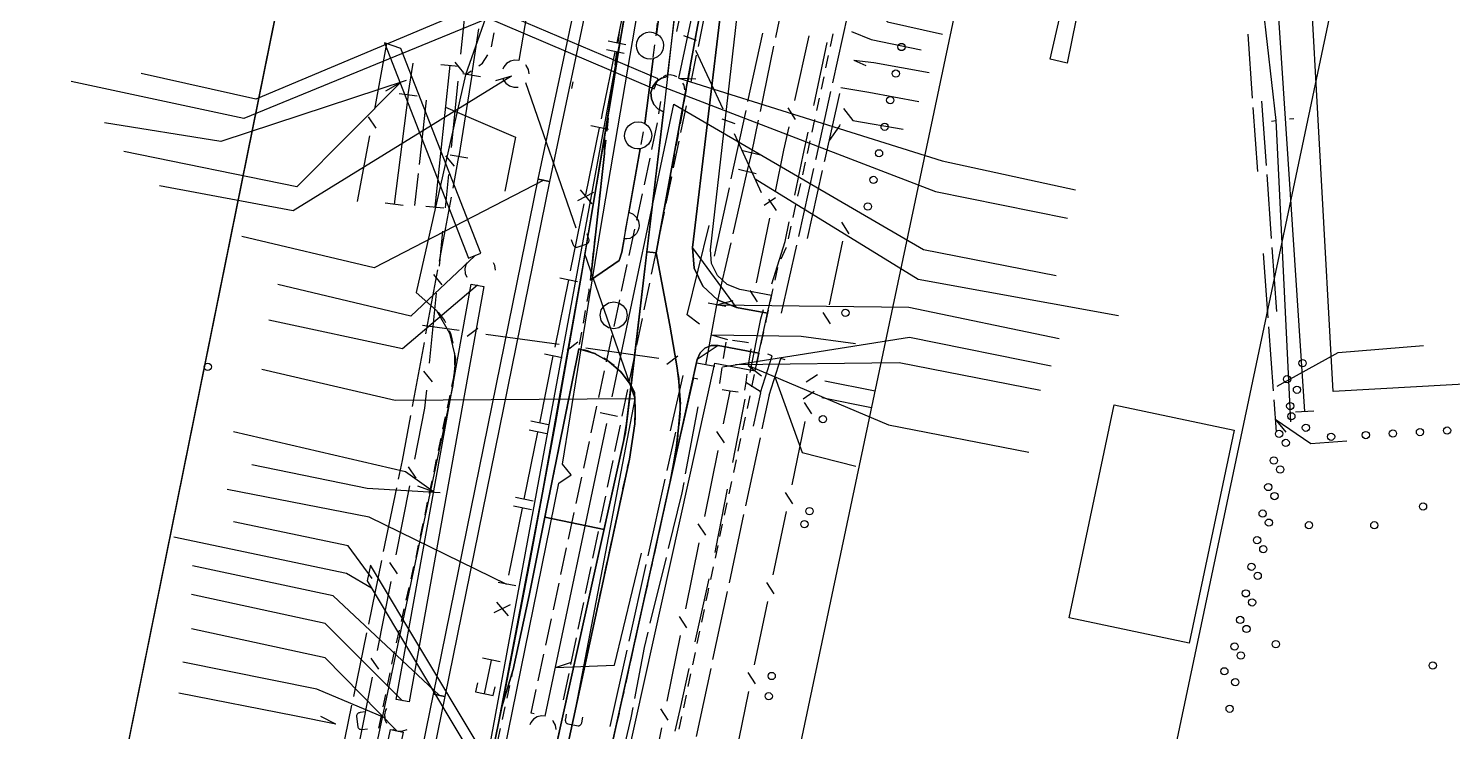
# Model space of a CAD drawing. Header units: metres. Extents: x 3206 to 3701, y 9896 to 11410.
# Drawn here: x 3317.7 to 3396.4, y 10627.7 to 10666.5 of the extents above; entities that cross this region are included whole.
import ezdxf

# ---------------------------------------------------------------- set-up
doc = ezdxf.new("R2010")
doc.units = ezdxf.units.M
for name, color, linetype in [('BOUNDARY', 7, 'Continuous'), ('BUILDING', 7, 'Continuous'), ('CURB', 7, 'Continuous'), ('ELECTR_CABLE', 7, 'Continuous'), ('ELECTR_CABLE_COMM', 7, 'Continuous'), ('GAS', 7, 'Continuous'), ('GRASS', 7, 'Continuous'), ('GROUND', 7, 'Continuous'), ('ROAD', 7, 'Continuous'), ('SEWER', 7, 'Continuous'), ('SIDEWALK_PATH', 7, 'Continuous'), ('WATER_PIPELINE', 7, 'Continuous')]:
    doc.layers.add(name, color=color, linetype=linetype)

# ---------------------------------------------------------------- blocks, each defined once
blk = doc.blocks.new('МОЖЖЕВЕЛЬНИК_СКАЛЬНЫЙ')
blk.add_circle((0, 0), 0.2)
blk = doc.blocks.new('КЛЕН_САХАРИСТЫЙ')
blk.add_circle((0, 0), 0.2)

msp = doc.modelspace()

# ---------------------------------------------------------------- linework, layer by layer
at = {"layer": 'BOUNDARY'}
msp.add_lwpolyline([(3253.023, 9915.673), (3233.596, 10020.109), (3233.041, 10027.227), (3225.675, 10139.955), (3262.083, 10325.257), (3335.841, 10689.444), (3351.098, 10763.684), (3367.768, 10831.231), (3377.814, 10869.112), (3520.394, 11207.447), (3551.174, 11273.829), (3554.005, 11279.367), (3611.719, 11390.174), (3639.436, 11373.131), (3680.635, 11298.581), (3281.247, 9920.202)], close=True, dxfattribs=at)
at = {"layer": 'BUILDING'}
for points in [[(3357.975, 10615.755), (3370.065, 10672.991), (3389.92, 10668.797), (3377.83, 10611.561)], [(3389.777, 10646.484), (3388.42, 10671.156), (3397.306, 10671.645), (3398.663, 10646.973)], [(3375.575, 10667.051), (3375.089, 10664.61), (3374.375, 10664.774), (3374.146, 10664.827), (3374.705, 10667.251), (3374.793, 10667.231), (3375.575, 10667.051)], [(3375.19, 10633.996), (3377.674, 10645.75), (3384.305, 10644.348), (3381.821, 10632.595)]]:
    msp.add_lwpolyline(points, close=True, dxfattribs=at)
at = {"layer": 'CURB'}
for points in [[(3356.953, 10702.9), (3350.449, 10666.258)], [(3354.387, 10654.427), (3356.034, 10668.298), (3357.436, 10681.19)], [(3341.094, 10615.652), (3350.449, 10666.258)], [(3343.266, 10665.516), (3343.424, 10666.289)], [(3350.269, 10665.747), (3350.361, 10666.475)], [(3352.364, 10666.115), (3352.453, 10666.818)], [(3354.672, 10666.72), (3354.599, 10666.334), (3354.544, 10666.024)], [(3362.138, 10666.223), (3361.989, 10665.532)], [(3352.212, 10664.916), (3352.301, 10665.619)], [(3354.456, 10665.531), (3354.332, 10664.834)], [(3342.568, 10664.47), (3342.779, 10664.616), (3343.061, 10665.068)], [(3350.113, 10664.523), (3350.206, 10665.251)], [(3361.884, 10665.043), (3361.735, 10664.351)], [(3341.831, 10663.963), (3342.156, 10664.187)], [(3349.958, 10663.299), (3349.978, 10663.463), (3350.05, 10664.027)], [(3352.06, 10663.716), (3352.149, 10664.42)], [(3353.007, 10663.877), (3352.776, 10661.926)], [(3354.244, 10664.342), (3354.12, 10663.644)], [(3361.63, 10663.863), (3361.482, 10663.171)], [(3351.908, 10662.517), (3351.997, 10663.22)], [(3354.032, 10663.152), (3353.908, 10662.455)], [(3349.802, 10662.075), (3349.895, 10662.803)], [(3361.377, 10662.682), (3361.228, 10661.991)], [(3340.746, 10599.372), (3350.566, 10643.733), (3350.732, 10644.715), (3352.776, 10661.926)], [(3349.661, 10660.849), (3349.743, 10661.578)], [(3351.752, 10661.319), (3351.767, 10661.403), (3351.845, 10662.021)], [(3353.82, 10661.962), (3353.696, 10661.265)], [(3361.123, 10661.502), (3360.974, 10660.811)], [(3351.539, 10660.129), (3351.664, 10660.827)], [(3353.606, 10660.773), (3353.477, 10660.077)], [(3349.523, 10659.623), (3349.605, 10660.352)], [(3360.869, 10660.322), (3360.72, 10659.63)], [(3349.385, 10658.397), (3349.467, 10659.126)], [(3351.325, 10658.94), (3351.45, 10659.637)], [(3353.386, 10659.585), (3353.257, 10658.889)], [(3360.611, 10659.142), (3360.455, 10658.453)], [(3351.112, 10657.75), (3351.237, 10658.447)], [(3353.166, 10658.397), (3353.037, 10657.701)], [(3349.248, 10657.171), (3349.33, 10657.9)], [(3360.345, 10657.965), (3360.189, 10657.275)], [(3349.11, 10655.945), (3349.192, 10656.674)], [(3350.898, 10656.56), (3351.024, 10657.258)], [(3352.946, 10657.209), (3352.817, 10656.512)], [(3360.079, 10656.787), (3359.923, 10656.098)], [(3350.685, 10655.37), (3350.81, 10656.068)], [(3352.726, 10656.021), (3352.597, 10655.324)], [(3348.972, 10654.719), (3349.054, 10655.448)], [(3359.813, 10655.61), (3359.657, 10654.92)], [(3350.472, 10654.181), (3350.597, 10654.878)], [(3352.505, 10654.833), (3352.376, 10654.136)], [(3356.817, 10651.124), (3354.387, 10654.427)], [(3359.547, 10654.432), (3359.541, 10654.407), (3359.254, 10653.789)], [(3348.834, 10653.493), (3348.916, 10654.222)], [(3349.747, 10653.322), (3350.166, 10653.609), (3350.332, 10653.722)], [(3352.457, 10653.645), (3352.589, 10652.949)], [(3348.737, 10652.632), (3348.778, 10652.996)], [(3359.074, 10653.325), (3358.923, 10652.634)], [(3348.561, 10651.451), (3348.661, 10652.016), (3348.678, 10652.149)], [(3352.683, 10652.458), (3352.815, 10651.762)], [(3358.817, 10652.146), (3358.788, 10652.012), (3358.667, 10651.455)], [(3352.908, 10651.271), (3353.041, 10650.575)], [(3358.525, 10650.805), (3356.817, 10651.124)], [(3340.74, 10650.284), (3340.666, 10650.417), (3340.585, 10650.543), (3340.515, 10650.65), (3340.35, 10650.872), (3340.35, 10650.872)], [(3348.35, 10650.261), (3348.474, 10650.958)], [(3358.56, 10650.966), (3358.455, 10650.483), (3358.41, 10650.275)], [(3341.161, 10649.158), (3341.105, 10649.394), (3341.022, 10649.66), (3340.954, 10649.833)], [(3348.138, 10649.071), (3348.262, 10649.768)], [(3353.133, 10650.084), (3353.25, 10649.385)], [(3358.304, 10649.787), (3358.179, 10649.212), (3358.154, 10649.095)], [(3348.098, 10648.844), (3348.028, 10648.496)], [(3349.029, 10648.551), (3348.978, 10648.575), (3348.807, 10648.644), (3348.633, 10648.705), (3348.457, 10648.759), (3348.361, 10648.784)], [(3353.333, 10648.892), (3353.427, 10648.335), (3353.45, 10648.193)], [(3355.799, 10649.025), (3354.64, 10648.258)], [(3358.049, 10648.607), (3355.799, 10649.025)], [(3341.237, 10647.958), (3341.245, 10648.052), (3341.253, 10648.317), (3341.243, 10648.585), (3341.235, 10648.664)], [(3347.929, 10648.006), (3347.788, 10647.312)], [(3350.05, 10647.911), (3349.927, 10648.012), (3349.779, 10648.123), (3349.627, 10648.227), (3349.474, 10648.323)], [(3358.049, 10648.607), (3357.901, 10647.915)], [(3341.088, 10646.764), (3341.192, 10647.258), (3341.203, 10647.459)], [(3350.849, 10647.01), (3350.807, 10647.074), (3350.699, 10647.224), (3350.585, 10647.369), (3350.465, 10647.509), (3350.411, 10647.566)], [(3353.533, 10647.7), (3353.618, 10647.194), (3353.632, 10647)], [(3357.796, 10647.426), (3357.648, 10646.735)], [(3347.689, 10646.822), (3347.549, 10646.127)], [(3351.213, 10645.888), (3351.216, 10646.073), (3351.198, 10646.271), (3351.169, 10646.433), (3351.1, 10646.578)], [(3353.667, 10646.501), (3353.717, 10645.794)], [(3340.84, 10645.583), (3340.985, 10646.275)], [(3347.45, 10645.637), (3347.31, 10644.942)], [(3357.544, 10646.246), (3357.396, 10645.554)], [(3340.591, 10644.402), (3340.737, 10645.094)], [(3351.194, 10644.68), (3351.198, 10644.704), (3351.207, 10645.388)], [(3353.703, 10645.296), (3353.628, 10644.592)], [(3357.291, 10645.065), (3357.143, 10644.374)], [(3347.211, 10644.452), (3347.07, 10643.758)], [(3351.006, 10643.486), (3351.116, 10644.186)], [(3353.575, 10644.095), (3353.55, 10643.859), (3353.479, 10643.393)], [(3340.343, 10643.222), (3340.489, 10643.913)], [(3346.971, 10643.267), (3346.831, 10642.573)], [(3357.038, 10643.885), (3356.89, 10643.193)], [(3340.095, 10642.041), (3340.24, 10642.732)], [(3350.793, 10642.297), (3350.89, 10642.747), (3350.928, 10642.992)], [(3353.403, 10642.899), (3353.344, 10642.511), (3353.281, 10642.202)], [(3356.785, 10642.704), (3356.637, 10642.013)], [(3346.732, 10642.083), (3346.592, 10641.388)], [(3350.538, 10641.115), (3350.687, 10641.808)], [(3353.18, 10641.712), (3353.037, 10641.018)], [(3339.846, 10640.86), (3339.992, 10641.552)], [(3346.493, 10640.898), (3346.352, 10640.203)], [(3356.533, 10641.524), (3356.385, 10640.832)], [(3339.598, 10639.679), (3339.744, 10640.371)], [(3350.284, 10639.934), (3350.433, 10640.626)], [(3352.93, 10640.53), (3352.776, 10639.838)], [(3356.28, 10640.343), (3356.132, 10639.652)], [(3346.253, 10639.713), (3346.113, 10639.019)], [(3350.03, 10638.752), (3350.179, 10639.445)], [(3352.668, 10639.35), (3352.515, 10638.658)], [(3339.35, 10638.499), (3339.495, 10639.19)], [(3346.014, 10638.528), (3345.873, 10637.834)], [(3356.027, 10639.163), (3355.879, 10638.471)], [(3339.1, 10637.318), (3339.12, 10637.406), (3339.247, 10638.009)], [(3349.775, 10637.57), (3349.924, 10638.263)], [(3352.407, 10638.17), (3352.254, 10637.479)], [(3355.774, 10637.982), (3355.626, 10637.291)], [(3345.774, 10637.344), (3345.634, 10636.649)], [(3349.521, 10636.389), (3349.67, 10637.082)], [(3352.146, 10636.99), (3351.993, 10636.299)], [(3338.831, 10636.142), (3338.988, 10636.831)], [(3355.522, 10636.802), (3355.374, 10636.11)], [(3338.561, 10634.966), (3338.719, 10635.655)], [(3345.535, 10636.159), (3345.395, 10635.464)], [(3349.266, 10635.207), (3349.416, 10635.9)], [(3351.885, 10635.811), (3351.732, 10635.119)], [(3355.269, 10635.621), (3355.221, 10635.399), (3355.122, 10634.929)], [(3345.292, 10634.975), (3345.143, 10634.282)], [(3349.012, 10634.026), (3349.161, 10634.718)], [(3351.624, 10634.631), (3351.471, 10633.939)], [(3338.292, 10633.79), (3338.45, 10634.479)], [(3355.019, 10634.44), (3354.874, 10633.748)], [(3338.023, 10632.614), (3338.18, 10633.302)], [(3345.037, 10633.794), (3344.887, 10633.101)], [(3348.758, 10632.844), (3348.907, 10633.537)], [(3351.363, 10633.451), (3351.209, 10632.759)], [(3354.771, 10633.259), (3354.625, 10632.567)], [(3344.781, 10632.612), (3344.631, 10631.92)], [(3348.503, 10631.662), (3348.652, 10632.355)], [(3351.101, 10632.271), (3350.948, 10631.58)], [(3337.771, 10631.434), (3337.913, 10632.126)], [(3354.522, 10632.078), (3354.376, 10631.386)], [(3337.528, 10630.252), (3337.67, 10630.944)], [(3344.526, 10631.431), (3344.401, 10630.852), (3344.376, 10630.738)], [(3348.249, 10630.481), (3348.398, 10631.174)], [(3350.84, 10631.091), (3350.687, 10630.4)], [(3354.273, 10630.896), (3354.127, 10630.204)], [(3344.27, 10630.25), (3344.12, 10629.557)], [(3347.995, 10629.299), (3348.144, 10629.992)], [(3350.579, 10629.912), (3350.507, 10629.586), (3350.426, 10629.22)], [(3337.285, 10629.07), (3337.427, 10629.762)], [(3354.024, 10629.715), (3353.879, 10629.023)], [(3337.042, 10627.888), (3337.185, 10628.58)], [(3344.015, 10629.068), (3343.865, 10628.376)], [(3347.74, 10628.117), (3347.889, 10628.81)], [(3350.318, 10628.732), (3350.165, 10628.04)], [(3353.776, 10628.534), (3353.63, 10627.842)], [(3343.759, 10627.887), (3343.609, 10627.194)]]:
    msp.add_lwpolyline(points, dxfattribs=at)
at = {"layer": 'ELECTR_CABLE'}
for points in [[(3343.74, 10625.402), (3346.994, 10641.43), (3347.671, 10641.888), (3347.19, 10642.477), (3349.309, 10655.541), (3351.341, 10667.413), (3351.41, 10670.082), (3352.052, 10673.209), (3353.843, 10680.275), (3354.236, 10682.984), (3356.445, 10686.818), (3359.179, 10699.785), (3360.12, 10706.11), (3361.935, 10715.36), (3364.582, 10728.13)], [(3358.979, 10666.038), (3359.57, 10668.886), (3359.89, 10669.585)], [(3385.661, 10669.851), (3386.619, 10661.446)], [(3388.209, 10645.375), (3386.612, 10669.648)], [(3364.344, 10667.793), (3365.153, 10666.89), (3368.195, 10666.217)], [(3362.136, 10663.535), (3362.97, 10667.29)], [(3342.177, 10663.956), (3342.58, 10666.514)], [(3358.246, 10666.271), (3357.428, 10662.49)], [(3363.162, 10666.354), (3364.259, 10665.919), (3367.012, 10665.342)], [(3385.062, 10666.21), (3385.314, 10662.671)], [(3358.13, 10661.947), (3358.877, 10665.548)], [(3361.083, 10662.273), (3361.099, 10662.346), (3361.813, 10665.756)], [(3338.67, 10662.88), (3338.945, 10664.609)], [(3340.481, 10664.546), (3341.475, 10664.44)], [(3344.74, 10664.76), (3344.552, 10664.778), (3344.314, 10664.723), (3344.107, 10664.595), (3343.951, 10664.406), (3343.901, 10664.273)], [(3345.35, 10664.03), (3345.31, 10664.271), (3345.195, 10664.486), (3345.163, 10664.516)], [(3363.292, 10664.769), (3364.392, 10664.644), (3367.458, 10664.089)], [(3363.292, 10664.769), (3363.965, 10664.491)], [(3340.978, 10664.493), (3340.141, 10656.669)], [(3342.177, 10663.956), (3341.475, 10659.465)], [(3341.683, 10664.033), (3342.671, 10663.879)], [(3343.901, 10663.786), (3343.926, 10663.7), (3344.068, 10663.501), (3344.266, 10663.359), (3344.499, 10663.287), (3344.741, 10663.294)], [(3338.174, 10662.944), (3339.166, 10662.816)], [(3361.194, 10659.292), (3361.223, 10659.422), (3362.028, 10663.047)], [(3361.681, 10659.178), (3361.711, 10659.314), (3362.514, 10662.931)], [(3362.577, 10663.265), (3364.116, 10663.014), (3366.882, 10662.505)], [(3338.67, 10662.88), (3337.891, 10656.831)], [(3339.292, 10659.023), (3339.683, 10662.577)], [(3340.731, 10662.18), (3344.596, 10660.521), (3344.011, 10657.544)], [(3385.349, 10662.172), (3385.601, 10658.634)], [(3385.827, 10662.507), (3386.079, 10658.969)], [(3357.322, 10662.001), (3356.503, 10658.22)], [(3357.655, 10659.657), (3358.029, 10661.458)], [(3362.715, 10662.108), (3363.241, 10661.453), (3366.012, 10660.968)], [(3386.371, 10661.417), (3386.62, 10661.446)], [(3386.617, 10661.47), (3387.417, 10644.814)], [(3387.365, 10661.531), (3387.613, 10661.559)], [(3360.031, 10657.325), (3360.488, 10659.53), (3360.765, 10660.807)], [(3362.522, 10661.226), (3362.505, 10661.148), (3361.94, 10660.343)], [(3340.981, 10659.543), (3341.969, 10659.388)], [(3341.147, 10657.704), (3341.475, 10659.465)], [(3358.141, 10659.54), (3357.169, 10659.774)], [(3357.404, 10658.617), (3357.655, 10659.657)], [(3339.042, 10656.748), (3339.238, 10658.526)], [(3356.622, 10655.184), (3357.404, 10658.617)], [(3357.89, 10658.5), (3356.918, 10658.734)], [(3360.25, 10655.049), (3361.085, 10658.804)], [(3360.737, 10654.938), (3361.572, 10658.69)], [(3386.114, 10658.47), (3386.366, 10654.932)], [(3356.398, 10657.731), (3355.579, 10653.949)], [(3337.395, 10656.895), (3338.387, 10656.767)], [(3339.644, 10656.723), (3340.638, 10656.616)], [(3340.4, 10653.689), (3341.056, 10657.212)], [(3358.763, 10652.434), (3359.501, 10654.762), (3359.727, 10655.856)], [(3354.769, 10650.206), (3354.076, 10650.718), (3355.3, 10655.65)], [(3355.729, 10651.264), (3356.511, 10654.697)], [(3359.306, 10650.807), (3360.142, 10654.561)], [(3386.401, 10654.434), (3386.653, 10650.896)], [(3385.924, 10654.097), (3386.176, 10650.559)], [(3339.652, 10649.674), (3340.308, 10653.197)], [(3355.12, 10647.963), (3355.729, 10651.264)], [(3356.221, 10651.173), (3355.237, 10651.355)], [(3355.729, 10651.264), (3356.632, 10651.504)], [(3355.729, 10651.264), (3366.34, 10651.147), (3374.643, 10649.416)], [(3357.57, 10647.527), (3358.149, 10650.496), (3358.31, 10651.004)], [(3355.425, 10649.613), (3360.38, 10649.548), (3363.385, 10649.129)], [(3355.425, 10649.613), (3356.321, 10649.352)], [(3386.211, 10650.06), (3386.463, 10646.521)], [(3338.904, 10645.659), (3339.561, 10649.182)], [(3386.696, 10646.776), (3390.052, 10648.638), (3394.778, 10649.019)], [(3355.612, 10647.872), (3354.628, 10648.054)], [(3358.138, 10646.428), (3358.786, 10648.463)], [(3358.786, 10648.463), (3358.547, 10648.539)], [(3358.614, 10646.276), (3359.262, 10648.311)], [(3359.5, 10648.235), (3359.262, 10648.311)], [(3353.848, 10647.367), (3353.148, 10644.307)], [(3354.432, 10647.233), (3353.732, 10644.173)], [(3354.433, 10647.233), (3354.676, 10647.178)], [(3358.938, 10647.294), (3360.432, 10643.124), (3363.414, 10642.364)], [(3358.132, 10646.404), (3357.739, 10644.568)], [(3354.001, 10641.948), (3354.686, 10645.63)], [(3356.601, 10642.562), (3357.282, 10646.054)], [(3358.62, 10646.3), (3358.218, 10644.421)], [(3386.499, 10646.023), (3386.625, 10644.253)], [(3338.137, 10641.648), (3338.348, 10642.668), (3338.813, 10645.167)], [(3386.574, 10644.961), (3388.553, 10643.608), (3390.531, 10643.765)], [(3386.574, 10644.961), (3387.176, 10644.247)], [(3388.708, 10645.407), (3387.71, 10645.342)], [(3353.44, 10644.24), (3352.968, 10642.126)], [(3358.114, 10643.932), (3357.31, 10640.174)], [(3337.312, 10637.648), (3338.036, 10641.158)], [(3352.859, 10641.639), (3351.916, 10637.411)], [(3353.054, 10637.811), (3353.803, 10640.883), (3353.91, 10641.457)], [(3355.624, 10637.598), (3355.688, 10637.885), (3356.313, 10641.089)], [(3357.205, 10639.686), (3356.401, 10635.928)], [(3336.486, 10633.648), (3337.211, 10637.158)], [(3352.049, 10633.687), (3352.936, 10637.326)], [(3351.807, 10636.924), (3350.863, 10632.696)], [(3354.524, 10632.661), (3355.298, 10636.134)], [(3356.296, 10635.439), (3355.492, 10631.682)], [(3335.661, 10629.648), (3336.385, 10633.158)], [(3351.187, 10629.531), (3351.723, 10632.349), (3351.931, 10633.201)], [(3350.754, 10632.209), (3349.811, 10627.981)], [(3353.423, 10627.723), (3353.691, 10628.925), (3354.197, 10631.196)], [(3355.388, 10631.193), (3354.584, 10627.435)], [(3334.835, 10625.649), (3335.56, 10629.159)], [(3350.275, 10625.386), (3350.985, 10628.467), (3351.094, 10629.04)]]:
    msp.add_lwpolyline(points, dxfattribs=at)
at = {"layer": 'ELECTR_CABLE_COMM'}
for points in [[(3341.584, 10665.117), (3341.957, 10668.787)], [(3354.604, 10665.869), (3353.901, 10666.128)], [(3360.038, 10662.557), (3360.829, 10666.122)], [(3337.469, 10665.698), (3336.798, 10662.075)], [(3356.066, 10662.068), (3354.567, 10665.318)], [(3341.745, 10664.081), (3341.271, 10664.662)], [(3341.059, 10659.955), (3341.432, 10663.625)], [(3360.077, 10661.509), (3359.674, 10662.141)], [(3336.449, 10661.647), (3336.874, 10661.029)], [(3356.732, 10661.257), (3356.028, 10661.516)], [(3336.525, 10660.6), (3335.854, 10656.978)], [(3358.194, 10657.456), (3356.694, 10660.706)], [(3358.957, 10657.521), (3359.426, 10659.801), (3359.713, 10661.093)], [(3341.22, 10658.918), (3340.746, 10659.499)], [(3340.721, 10656.628), (3340.907, 10658.463)], [(3357.842, 10658.219), (3366.843, 10652.694), (3377.928, 10650.687)], [(3358.958, 10657.173), (3358.343, 10656.745)], [(3359.013, 10656.474), (3358.6, 10657.1)], [(3357.921, 10652.476), (3358.655, 10656.052)], [(3340.393, 10653.405), (3340.589, 10655.333)], [(3363.045, 10655.198), (3362.635, 10655.825)], [(3361.956, 10651.274), (3362.687, 10654.777)], [(3340.554, 10652.368), (3340.08, 10652.949)], [(3339.849, 10648.056), (3340.241, 10651.913)], [(3357.976, 10651.429), (3357.563, 10652.054)], [(3362.008, 10650.226), (3361.597, 10650.853)], [(3339.461, 10650.144), (3341.479, 10649.863)], [(3341.923, 10649.534), (3342.521, 10649.986)], [(3342.965, 10649.656), (3347.003, 10649.095)], [(3347.447, 10648.766), (3348.045, 10649.218)], [(3348.489, 10648.888), (3352.526, 10648.327)], [(3356.031, 10647.84), (3366.373, 10649.481), (3374.207, 10647.899)], [(3356.101, 10648.31), (3356.235, 10649.2)], [(3356.587, 10649.318), (3357.251, 10649.219), (3357.478, 10649.185)], [(3357.595, 10648.832), (3357.462, 10647.942)], [(3352.97, 10647.998), (3353.568, 10648.45)], [(3356.76, 10647.97), (3365.807, 10648.082), (3373.611, 10646.563)], [(3340.01, 10647.019), (3339.536, 10647.6)], [(3355.894, 10646.926), (3356.027, 10647.816)], [(3357.388, 10647.448), (3357.32, 10646.995), (3357.254, 10646.558)], [(3357.459, 10647.925), (3365.208, 10644.651), (3372.97, 10643.14)], [(3357.459, 10647.925), (3358.191, 10647.344)], [(3360.654, 10647.012), (3361.278, 10647.427)], [(3339.043, 10642.746), (3339.595, 10645.559), (3339.697, 10646.564)], [(3356.457, 10646.507), (3356.012, 10646.573)], [(3356.088, 10644.692), (3356.457, 10646.507)], [(3356.902, 10646.44), (3356.457, 10646.507)], [(3357.32, 10646.995), (3358.111, 10646.499)], [(3360.487, 10646.088), (3361.111, 10646.504)], [(3361.701, 10647.072), (3364.472, 10646.515)], [(3360.97, 10645.254), (3360.56, 10645.881)], [(3361.534, 10646.148), (3364.278, 10645.597)], [(3359.881, 10641.33), (3360.612, 10644.833)], [(3356.146, 10643.644), (3355.732, 10644.269)], [(3355.053, 10639.592), (3355.79, 10643.222)], [(3339.108, 10641.699), (3338.69, 10642.321)], [(3338.009, 10637.47), (3338.755, 10641.274)], [(3359.933, 10640.282), (3359.522, 10640.909)], [(3358.843, 10636.357), (3359.574, 10639.861)], [(3355.11, 10638.545), (3354.696, 10639.17)], [(3354.017, 10634.492), (3354.754, 10638.122)], [(3338.074, 10636.423), (3337.656, 10637.045)], [(3336.975, 10632.193), (3337.721, 10635.998)], [(3358.895, 10635.31), (3358.485, 10635.937)], [(3357.806, 10631.385), (3358.537, 10634.889)], [(3354.075, 10633.445), (3353.661, 10634.07)], [(3352.982, 10629.393), (3353.719, 10633.022)], [(3337.04, 10631.146), (3336.622, 10631.769)], [(3335.941, 10626.917), (3336.687, 10630.721)], [(3357.858, 10630.338), (3357.447, 10630.965)], [(3356.768, 10626.413), (3357.499, 10629.917)], [(3353.039, 10628.345), (3352.626, 10628.97)], [(3351.946, 10624.293), (3352.683, 10627.923)]]:
    msp.add_lwpolyline(points, dxfattribs=at)
at = {"layer": 'GAS'}
for points in [[(3350.212, 10665.734), (3350.98, 10669.441)], [(3350.6, 10665.143), (3349.621, 10665.346)], [(3350.702, 10665.633), (3349.723, 10665.835)], [(3349.345, 10661.537), (3349.422, 10661.919), (3350.111, 10665.244)], [(3348.492, 10657.338), (3349.245, 10661.047)], [(3349.735, 10660.948), (3348.755, 10661.147)], [(3348.047, 10657.023), (3348.935, 10657.483)], [(3348.164, 10657.611), (3348.808, 10656.846)], [(3347.64, 10653.138), (3348.393, 10656.848)], [(3348.031, 10652.548), (3347.051, 10652.747)], [(3346.788, 10648.938), (3347.541, 10652.648)], [(3345.936, 10644.738), (3346.689, 10648.448)], [(3347.179, 10648.349), (3346.199, 10648.548)], [(3346.426, 10644.639), (3345.446, 10644.838)], [(3345.084, 10640.539), (3345.836, 10644.248)], [(3346.326, 10644.149), (3345.346, 10644.348)], [(3344.127, 10635.824), (3336.505, 10639.551), (3328.66, 10641.079)], [(3345.474, 10639.949), (3344.494, 10640.148)], [(3345.574, 10640.439), (3344.594, 10640.638)], [(3344.231, 10636.339), (3344.984, 10640.049)], [(3344.622, 10635.749), (3343.642, 10635.948)], [(3343.424, 10634.275), (3344.314, 10634.732)], [(3343.544, 10634.862), (3344.185, 10634.095)], [(3343.753, 10631.551), (3342.774, 10631.754)], [(3342.879, 10629.799), (3343.263, 10631.653)], [(3342.496, 10630.394), (3342.391, 10629.905), (3343.368, 10629.693), (3343.474, 10630.182)]]:
    msp.add_lwpolyline(points, dxfattribs=at)
at = {"layer": 'GRASS'}
for points in [[(3357.715, 10681.586), (3357.609, 10681.517), (3357.525, 10681.424), (3357.466, 10681.314), (3357.436, 10681.19), (3356.034, 10668.298), (3354.387, 10654.427), (3354.47, 10653.29), (3354.95, 10652.296), (3355.756, 10651.542), (3356.817, 10651.124), (3358.525, 10650.805), (3358.738, 10651.782), (3357.001, 10652.107), (3356.294, 10652.385), (3355.756, 10652.888), (3355.435, 10653.551), (3355.38, 10654.31), (3358.392, 10680.808)], [(3350.774, 10650.693), (3350.715, 10650.401), (3350.554, 10650.163), (3350.316, 10650.002), (3350.024, 10649.943), (3349.732, 10650.002), (3349.494, 10650.163), (3349.333, 10650.401), (3349.274, 10650.693), (3349.333, 10650.985), (3349.494, 10651.223), (3349.732, 10651.384), (3350.024, 10651.443), (3350.316, 10651.384), (3350.554, 10651.223), (3350.715, 10650.985)], [(3350.732, 10644.715), (3350.982, 10646.821), (3350.434, 10647.547), (3349.754, 10648.138), (3348.968, 10648.576), (3348.098, 10648.844), (3346.219, 10639.544), (3349.489, 10638.872), (3350.566, 10643.733), (3350.616, 10643.977), (3350.661, 10644.222), (3350.7, 10644.468)], [(3355.799, 10649.025), (3355.411, 10649.021), (3355.064, 10648.876), (3354.795, 10648.614), (3354.64, 10648.258), (3347.368, 10615.409), (3348.345, 10615.192), (3355.616, 10648.042), (3357.84, 10647.628), (3358.049, 10648.607)], [(3346.219, 10639.544), (3345.346, 10635.223), (3344.463, 10631.142), (3343.837, 10629.068), (3341.094, 10615.652), (3340.922, 10614.837), (3344.023, 10614.174), (3349.489, 10638.872)]]:
    msp.add_lwpolyline(points, close=True, dxfattribs=at)
for points in [[(3350.999, 10669.692), (3350.449, 10666.258), (3350.221, 10664.823), (3349.99, 10663.388), (3349.758, 10661.954), (3349.523, 10660.52), (3349.523, 10659.623), (3348.737, 10652.632), (3350.332, 10653.722), (3350.472, 10654.181), (3351.494, 10659.883), (3351.332, 10659.875), (3351.173, 10659.901), (3351.023, 10659.961), (3350.888, 10660.052), (3350.776, 10660.171), (3350.693, 10660.309), (3350.642, 10660.461), (3350.624, 10660.623), (3350.65, 10660.818), (3350.724, 10660.997), (3350.841, 10661.151), (3350.997, 10661.271), (3351.178, 10661.347), (3351.37, 10661.373), (3351.562, 10661.35), (3351.744, 10661.276), (3351.767, 10661.403), (3352.213, 10664.856), (3352.043, 10664.834), (3351.875, 10664.85), (3351.715, 10664.903), (3351.569, 10664.992), (3351.446, 10665.112), (3351.356, 10665.255), (3351.299, 10665.414), (3351.28, 10665.584), (3351.305, 10665.778), (3351.378, 10665.955), (3351.494, 10666.109), (3351.648, 10666.229), (3351.828, 10666.306), (3352.018, 10666.334), (3352.209, 10666.312), (3352.391, 10666.241), (3352.529, 10667.307)], [(3352.529, 10667.307), (3352.391, 10666.241), (3352.553, 10666.121), (3352.675, 10665.965), (3352.753, 10665.783), (3352.78, 10665.584), (3352.738, 10665.337), (3352.621, 10665.123), (3352.442, 10664.957), (3352.213, 10664.856), (3351.767, 10661.403), (3351.744, 10661.276), (3351.903, 10661.156), (3352.022, 10661.001), (3352.098, 10660.82), (3352.124, 10660.623), (3352.077, 10660.361), (3351.945, 10660.137), (3351.746, 10659.972), (3351.494, 10659.883), (3350.866, 10656.379), (3351.094, 10656.277), (3351.272, 10656.112), (3351.388, 10655.898), (3351.429, 10655.653), (3351.412, 10655.496), (3351.364, 10655.348), (3351.286, 10655.213), (3351.181, 10655.096), (3351.054, 10655.003), (3350.912, 10654.94), (3350.759, 10654.907), (3350.602, 10654.907), (3350.472, 10654.181), (3350.332, 10653.722), (3348.737, 10652.632), (3349.523, 10659.623), (3349.523, 10660.52), (3348.196, 10652.64), (3346.806, 10644.771), (3345.353, 10636.914), (3343.837, 10629.068), (3344.463, 10631.142), (3345.346, 10635.223), (3346.219, 10639.544), (3348.098, 10648.844), (3348.968, 10648.576), (3349.754, 10648.138), (3350.434, 10647.547), (3350.982, 10646.821), (3352.776, 10661.926), (3352.467, 10662.088), (3352.238, 10662.337), (3352.105, 10662.649), (3352.085, 10662.997), (3352.186, 10663.331), (3352.388, 10663.603), (3352.669, 10663.792), (3353.007, 10663.877), (3353.566, 10668.579)]]:
    msp.add_lwpolyline(points, dxfattribs=at)
at = {"layer": 'GROUND'}
msp.add_lwpolyline([(3334.254, 10681.61), (3334.289, 10681.603), (3335.661, 10688.233), (3340.017, 10687.25), (3337.467, 10678.019), (3340.666, 10677.266), (3341.715, 10676.922), (3342.671, 10675.559), (3343.421, 10674.082), (3343.955, 10672.513), (3344.264, 10670.877), (3341.831, 10663.963), (3339.115, 10651.943), (3340.225, 10650.961), (3340.959, 10649.713), (3341.275, 10648.3), (3341.135, 10646.824), (3335.21, 10618.963), (3331.446, 10601.76), (3329.471, 10601.844), (3323.998, 10601.631), (3323.998, 10601.631), (3320.737, 10602.208), (3318.262, 10602.645)], close=True, dxfattribs=at)
for points in [[(3354.975, 10681.541), (3353.007, 10663.877), (3352.669, 10663.792), (3352.388, 10663.603), (3352.186, 10663.331), (3352.085, 10662.997), (3352.105, 10662.649), (3352.238, 10662.337), (3352.467, 10662.088), (3352.776, 10661.926), (3351.858, 10654.198), (3350.982, 10646.821), (3351.169, 10646.433), (3351.193, 10645.998), (3351.205, 10645.563), (3351.206, 10645.128), (3351.196, 10644.692), (3350.89, 10642.747), (3351.196, 10644.692), (3351.206, 10645.128), (3351.205, 10645.563), (3351.193, 10645.998), (3351.169, 10646.433), (3350.982, 10646.821), (3350.673, 10644.22), (3340.746, 10599.372)], [(3341.094, 10615.652), (3343.677, 10628.258), (3346.097, 10640.895), (3348.355, 10653.562), (3350.449, 10666.258), (3352.385, 10678.012)], [(3347.368, 10615.409), (3353.142, 10641.49), (3353.166, 10641.617), (3353.142, 10641.49), (3354.64, 10648.258), (3354.795, 10648.614), (3355.064, 10648.876), (3355.411, 10649.021), (3355.799, 10649.025), (3358.049, 10648.607), (3358.525, 10650.805), (3356.817, 10651.124), (3355.756, 10651.542), (3354.95, 10652.296), (3354.47, 10653.29), (3354.387, 10654.427), (3356.034, 10668.298)]]:
    msp.add_lwpolyline(points, dxfattribs=at)
at = {"layer": 'ROAD'}
for points in [[(3341.094, 10615.652), (3343.677, 10628.258), (3346.097, 10640.895), (3348.355, 10653.562), (3350.449, 10666.258), (3352.385, 10678.012), (3354.45, 10689.744), (3356.644, 10701.452), (3358.967, 10713.136), (3359.245, 10713.935), (3359.725, 10714.613), (3360.372, 10715.133), (3361.153, 10715.46), (3361.47, 10715.524), (3361.79, 10715.554), (3362.112, 10715.55), (3362.433, 10715.511), (3363.503, 10715.329), (3374.39, 10713.465), (3375.624, 10713.277), (3377.441, 10718.741), (3378.91, 10727.176)], [(3344.264, 10670.877), (3341.831, 10663.963), (3339.115, 10651.943), (3340.225, 10650.961), (3340.959, 10649.713), (3341.275, 10648.3), (3341.135, 10646.824), (3335.21, 10618.963)]]:
    msp.add_lwpolyline(points, dxfattribs=at)
at = {"layer": 'SEWER'}
for points in [[(3344.795, 10664.754), (3345.67, 10669.826)], [(3342.397, 10667.721), (3330.246, 10662.62), (3323.917, 10664.034)], [(3341.543, 10668.412), (3341.512, 10667.773), (3352.253, 10663.188), (3352.489, 10663.74), (3341.543, 10668.412)], [(3353.805, 10667.833), (3353.5, 10666.364)], [(3353.633, 10663.791), (3354.483, 10667.844)], [(3343.099, 10667.095), (3329.581, 10661.554), (3320.051, 10663.606)], [(3354.707, 10665.541), (3355.011, 10667.009)], [(3338.253, 10665.428), (3337.361, 10665.735), (3342.005, 10653.851), (3342.676, 10654.113), (3338.253, 10665.428)], [(3354.301, 10663.582), (3354.605, 10665.051)], [(3344.381, 10663.903), (3332.311, 10656.457), (3324.918, 10657.832)], [(3344.381, 10663.903), (3343.484, 10663.643)], [(3353.507, 10663.862), (3353.393, 10663.922), (3353.14, 10663.965), (3352.887, 10663.928), (3352.752, 10663.863)], [(3353.63, 10663.776), (3368.177, 10659.229), (3375.551, 10657.618)], [(3353.63, 10663.776), (3354.563, 10663.746)], [(3338.56, 10663.655), (3328.315, 10660.288), (3321.884, 10661.319)], [(3338.225, 10663.524), (3332.51, 10657.79), (3322.958, 10659.733)], [(3338.225, 10663.524), (3337.412, 10663.063)], [(3347.943, 10655.511), (3345.161, 10663.533)], [(3352.377, 10663.461), (3367.811, 10657.53), (3375.096, 10656.051)], [(3353.955, 10663.14), (3353.915, 10663.393), (3353.852, 10663.517)], [(3349.946, 10646.185), (3353.342, 10662.345)], [(3352.527, 10661.813), (3352.624, 10662.488)], [(3353.342, 10662.345), (3367.145, 10654.332), (3374.48, 10652.882)], [(3354.027, 10662.258), (3353.723, 10660.789)], [(3352.137, 10659.852), (3352.452, 10661.318)], [(3353.622, 10660.3), (3353.318, 10658.831)], [(3351.718, 10657.896), (3352.033, 10659.363)], [(3353.216, 10658.341), (3352.912, 10656.872)], [(3351.3, 10655.94), (3351.614, 10657.407)], [(3352.811, 10656.383), (3352.507, 10654.914)], [(3347.675, 10654.878), (3347.765, 10654.616), (3347.78, 10654.58), (3347.797, 10654.554), (3347.821, 10654.518), (3347.85, 10654.49), (3347.879, 10654.47), (3347.915, 10654.456), (3347.953, 10654.447), (3347.981, 10654.45), (3348.008, 10654.455), (3348.561, 10654.646), (3348.583, 10654.659), (3348.601, 10654.672), (3348.62, 10654.693), (3348.632, 10654.715), (3348.646, 10654.744), (3348.657, 10654.774), (3348.66, 10654.809), (3348.66, 10654.858), (3348.652, 10654.894), (3348.551, 10655.187)], [(3350.881, 10653.985), (3351.195, 10655.452)], [(3352.405, 10654.424), (3352.101, 10652.955)], [(3342.344, 10653.973), (3338.815, 10650.644), (3331.466, 10652.398)], [(3341.908, 10653.585), (3341.86, 10653.504), (3341.802, 10653.25), (3341.824, 10652.991), (3341.905, 10652.792)], [(3343.5, 10653.19), (3343.46, 10653.447), (3343.391, 10653.586)], [(3351.216, 10646.073), (3348.434, 10654.094)], [(3350.462, 10652.029), (3350.776, 10653.496)], [(3342.5, 10652.361), (3338.349, 10648.846), (3330.96, 10650.419)], [(3342.145, 10652.417), (3342.853, 10652.29), (3338.715, 10629.353), (3338.007, 10629.48), (3342.145, 10652.417)], [(3352, 10652.466), (3351.696, 10650.997)], [(3350.043, 10650.074), (3350.357, 10651.54)], [(3351.595, 10650.507), (3351.291, 10649.038)], [(3349.624, 10648.118), (3349.938, 10649.585)], [(3351.189, 10648.549), (3350.885, 10647.08)], [(3351.216, 10646.073), (3337.949, 10645.981), (3330.584, 10647.694)], [(3349.205, 10646.162), (3349.519, 10647.629)], [(3350.784, 10646.59), (3350.48, 10645.121)], [(3347.955, 10629.087), (3351.216, 10646.073)], [(3348.786, 10644.207), (3349.1, 10645.673)], [(3349.273, 10645.334), (3350.242, 10645.131)], [(3340.076, 10640.949), (3338.513, 10642.056), (3329.017, 10644.257)], [(3346.243, 10628.558), (3349.638, 10644.718)], [(3350.378, 10644.632), (3350.074, 10643.163)], [(3348.367, 10642.251), (3348.681, 10643.718)], [(3349.973, 10642.673), (3349.669, 10641.204)], [(3340.43, 10640.885), (3336.405, 10641.122), (3330.024, 10642.428)], [(3347.948, 10640.295), (3348.262, 10641.762)], [(3340.076, 10640.949), (3339.197, 10641.265)], [(3349.567, 10640.715), (3349.263, 10639.246)], [(3347.529, 10638.34), (3347.843, 10639.807)], [(3336.672, 10636.151), (3335.356, 10637.96), (3329.009, 10639.291)], [(3349.162, 10638.756), (3348.858, 10637.287)], [(3336.64, 10635.622), (3335.253, 10636.434), (3325.713, 10638.435)], [(3347.11, 10636.384), (3347.424, 10637.851)], [(3346.808, 10631.252), (3350.065, 10631.376), (3351.563, 10637.564)], [(3336.579, 10636.89), (3336.393, 10636.034), (3341.848, 10626.943), (3342.363, 10627.252), (3336.579, 10636.89)], [(3348.757, 10636.798), (3348.453, 10635.329)], [(3346.691, 10634.429), (3347.005, 10635.895)], [(3338.359, 10629.407), (3334.083, 10633.674), (3326.699, 10635.272)], [(3348.351, 10634.839), (3348.047, 10633.37)], [(3346.272, 10632.473), (3346.586, 10633.94)], [(3338.039, 10627.756), (3334.083, 10631.775), (3326.699, 10633.372)], [(3347.946, 10632.881), (3347.642, 10631.412)], [(3337.376, 10628.469), (3333.617, 10630.043), (3326.212, 10631.542)], [(3345.853, 10630.517), (3346.167, 10631.984)], [(3346.808, 10631.252), (3347.698, 10631.536)], [(3347.54, 10630.922), (3347.236, 10629.453)], [(3345.626, 10628.686), (3345.468, 10628.719), (3345.748, 10630.028)], [(3334.67, 10628.11), (3332.385, 10628.578), (3325.992, 10629.826)], [(3334.67, 10628.11), (3333.839, 10628.536)], [(3336.284, 10628.79), (3336.009, 10628.753), (3335.971, 10628.746), (3335.942, 10628.735), (3335.903, 10628.718), (3335.869, 10628.695), (3335.844, 10628.671), (3335.823, 10628.638), (3335.807, 10628.604), (3335.804, 10628.576), (3335.803, 10628.548), (3335.88, 10627.968), (3335.887, 10627.943), (3335.897, 10627.924), (3335.914, 10627.901), (3335.932, 10627.885), (3335.958, 10627.865), (3335.986, 10627.848), (3336.019, 10627.838), (3336.067, 10627.828), (3336.104, 10627.829), (3336.411, 10627.869)], [(3337.468, 10628.975), (3337.42, 10628.894), (3337.362, 10628.64), (3337.376, 10628.469), (3337.384, 10628.381), (3337.465, 10628.182)], [(3346.23, 10628.56), (3346.042, 10628.578), (3345.804, 10628.523), (3345.597, 10628.395), (3345.441, 10628.206), (3345.391, 10628.073)], [(3346.84, 10627.83), (3346.8, 10628.071), (3346.685, 10628.286), (3346.653, 10628.316)], [(3347.406, 10628.672), (3347.354, 10628.4), (3347.349, 10628.361), (3347.35, 10628.331), (3347.353, 10628.288), (3347.364, 10628.248), (3347.38, 10628.217), (3347.404, 10628.187), (3347.432, 10628.161), (3347.457, 10628.149), (3347.484, 10628.139), (3348.058, 10628.029), (3348.084, 10628.028), (3348.105, 10628.031), (3348.133, 10628.04), (3348.154, 10628.052), (3348.181, 10628.071), (3348.206, 10628.091), (3348.225, 10628.12), (3348.25, 10628.162), (3348.261, 10628.198), (3348.319, 10628.502)], [(3332.245, 10598.099), (3331.54, 10598.245), (3337.685, 10627.821), (3338.39, 10627.675), (3332.245, 10598.099)], [(3337.814, 10627.836), (3337.869, 10627.802), (3338.039, 10627.756), (3338.12, 10627.735), (3338.38, 10627.747), (3338.61, 10627.832)]]:
    msp.add_lwpolyline(points, dxfattribs=at)
at = {"layer": 'SIDEWALK_PATH'}
for points in [[(3354.975, 10681.541), (3353.007, 10663.877), (3352.669, 10663.792), (3352.388, 10663.603), (3352.186, 10663.331), (3352.085, 10662.997), (3352.105, 10662.649), (3352.238, 10662.337), (3352.467, 10662.088), (3352.776, 10661.926), (3351.858, 10654.198), (3352.376, 10654.136), (3354.599, 10666.334), (3357.074, 10679.362)], [(3357.074, 10679.362), (3354.599, 10666.334), (3352.376, 10654.136), (3353.121, 10650.153), (3353.397, 10648.553), (3353.535, 10647.794), (3353.632, 10647.03), (3353.688, 10646.262), (3353.704, 10645.492), (3353.615, 10644.484), (3353.491, 10643.481), (3353.333, 10642.483), (3353.142, 10641.49), (3354.64, 10648.258), (3354.795, 10648.614), (3355.064, 10648.876), (3355.411, 10649.021), (3355.799, 10649.025), (3358.049, 10648.607), (3358.525, 10650.805), (3356.817, 10651.124), (3355.756, 10651.542), (3354.95, 10652.296), (3354.47, 10653.29), (3354.387, 10654.427), (3356.034, 10668.298)], [(3347.368, 10615.409), (3353.142, 10641.49), (3353.333, 10642.483), (3353.491, 10643.481), (3353.615, 10644.484), (3353.704, 10645.492), (3353.688, 10646.262), (3353.632, 10647.03), (3353.535, 10647.794), (3353.397, 10648.553), (3353.121, 10650.153), (3352.376, 10654.136), (3351.858, 10654.198), (3350.982, 10646.821), (3351.169, 10646.433), (3351.193, 10645.998), (3351.205, 10645.563), (3351.206, 10645.128), (3351.196, 10644.692), (3350.89, 10642.747), (3347.661, 10627.75), (3343.78, 10609.783)], [(3343.78, 10609.783), (3347.661, 10627.75), (3350.89, 10642.747), (3351.196, 10644.692), (3351.206, 10645.128), (3351.205, 10645.563), (3351.193, 10645.998), (3351.169, 10646.433), (3350.982, 10646.821), (3350.673, 10644.22), (3340.746, 10599.372)]]:
    msp.add_lwpolyline(points, dxfattribs=at)
at = {"layer": 'WATER_PIPELINE'}
for points in [[(3346.468, 10658.085), (3345.852, 10658.215), (3348.132, 10668.961), (3348.748, 10668.831), (3346.468, 10658.085)], [(3347.714, 10663.222), (3347.789, 10663.577)], [(3340.689, 10629.647), (3340.071, 10629.773), (3345.851, 10658.213), (3346.469, 10658.087), (3340.689, 10629.647)], [(3346.16, 10658.15), (3336.792, 10653.309), (3329.477, 10655.043)], [(3340.38, 10629.71), (3334.516, 10635.206), (3326.741, 10636.865)], [(3331.868, 10586.373), (3331.251, 10586.498), (3340.071, 10629.773), (3340.689, 10629.647), (3331.868, 10586.373)]]:
    msp.add_lwpolyline(points, dxfattribs=at)

# ---------------------------------------------------------------- block references
at = {"layer": 'BUSH'}
for p in [(3365.928, 10665.505), (3365.618, 10664.038), (3365.308, 10662.57), (3364.998, 10661.103), (3364.688, 10659.635), (3364.378, 10658.167), (3364.068, 10656.7), (3362.828, 10650.829), (3327.59, 10647.846), (3388.093, 10648.05), (3387.235, 10647.166), (3387.783, 10646.582), (3387.411, 10645.682), (3361.588, 10644.959), (3387.473, 10645.115), (3386.794, 10644.15), (3388.277, 10644.485), (3389.669, 10643.987), (3391.586, 10644.08), (3393.084, 10644.163), (3394.581, 10644.245), (3396.079, 10644.327), (3387.163, 10643.647), (3386.507, 10642.678), (3386.853, 10642.18), (3386.197, 10641.211), (3386.543, 10640.712), (3394.748, 10640.132), (3360.564, 10639.161), (3360.847, 10639.878), (3385.887, 10639.743), (3386.233, 10639.244), (3388.445, 10639.1), (3385.577, 10638.276), (3385.923, 10637.777), (3385.266, 10636.808), (3385.613, 10636.309), (3384.956, 10635.34), (3385.303, 10634.841), (3384.646, 10633.873), (3384.993, 10633.374), (3384.336, 10632.405), (3386.616, 10632.537), (3384.683, 10631.906), (3395.287, 10631.356), (3358.755, 10630.777), (3383.771, 10631.035), (3384.373, 10630.439), (3358.592, 10629.66), (3384.063, 10628.971)]:
    msp.add_blockref('МОЖЖЕВЕЛЬНИК_СКАЛЬНЫЙ', p, dxfattribs=at)
at = {"layer": 'TREE'}
msp.add_blockref('КЛЕН_САХАРИСТЫЙ', (3392.057, 10639.098), dxfattribs=at)

doc.saveas('drawing.dxf')
